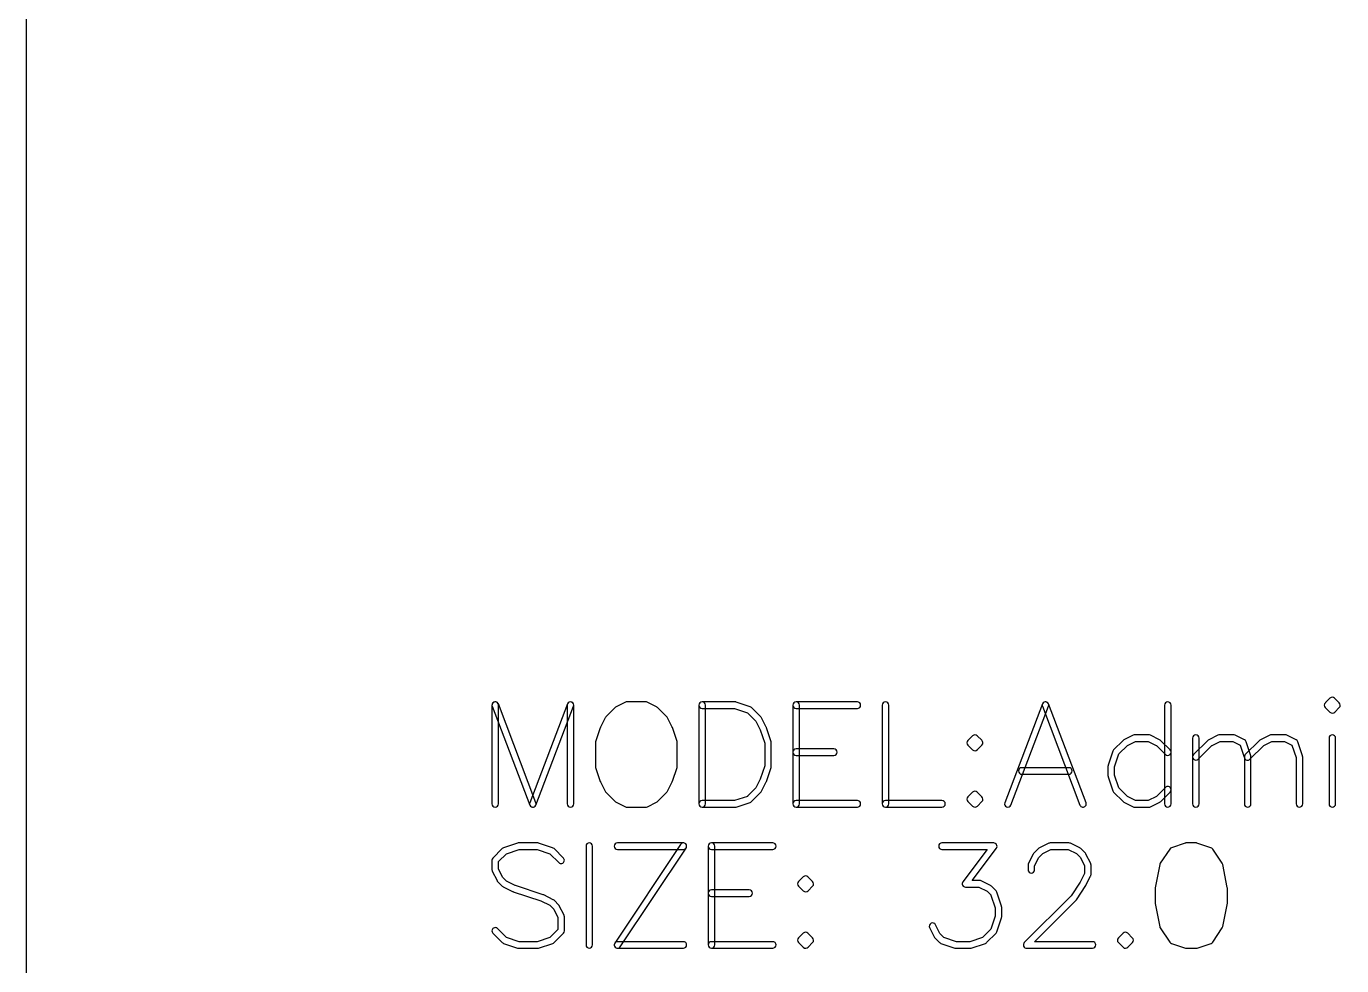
# Model space of a CAD drawing. Extents: x -420 to 0, y -161 to 159.
# Drawn here: x -420 to -360.1, y -124.3 to -81.5 of the extents above; entities that cross this region are included whole.
import ezdxf

# ---------------------------------------------------------------- set-up
doc = ezdxf.new("R2010")
doc.units = 0
doc.header["$MEASUREMENT"] = 0
doc.layers.get('0').update_dxf_attribs({"linetype": 'CONTINUOUS'})

msp = doc.modelspace()

# ---------------------------------------------------------------- linework, layer by layer
for points in [[(-420, -1.999), (-420.001016, -2), (-420.001016, -2), (-420.001016, -150.99999), (-420.001016, -150.99999, 0.410091), (-410.140977, -161), (-410.140977, -161), (-410, -161.000996), (-410, -161.000996), (-311.50002, -161.000996), (-311.50002, -161.000996), (-311.499004, -161), (-311.499004, -161), (-311.50002, -160.999004), (-311.50002, -160.999004), (-410, -160.999004), (-410, -160.999004, -0.414214), (-419.998984, -150.99999), (-419.998984, -150.99999), (-419.998984, -2), (-419.998984, -2), (-420, -1.999)], [(-420, -2), (-420, -151.00001), (-420, -151.00001, 0.414214), (-410, -161), (-410, -161), (-311.50002, -161)], [(-360.381992, -112.117998, 0.414268), (-360.594023, -112.117998), (-360.594023, -112.117998), (-360.801016, -112.324004), (-360.801016, -112.324004), (-360.801992, -112.325), (-360.801992, -112.325, 0.433724), (-360.808984, -112.544004), (-360.808984, -112.544004), (-360.594023, -112.758008), (-360.594023, -112.758008, 0.433667), (-360.375, -112.750996), (-360.375, -112.750996), (-360.168008, -112.544004), (-360.168008, -112.544004, 0.433724), (-360.175, -112.325), (-360.175, -112.325), (-360.381992, -112.117998)], [(-398.481016, -112.437998, 1), (-398.781016, -112.437998), (-398.781016, -112.437998), (-398.781016, -116.937998), (-398.781016, -116.937998, 1), (-398.481016, -116.937998), (-398.481016, -116.937998), (-398.481016, -112.437998)], [(-398.490977, -112.385, 1.000092), (-398.770977, -112.490996), (-398.770977, -112.490996), (-397.056992, -116.990996), (-397.056992, -116.990996, 1), (-396.776992, -116.885), (-396.776992, -116.885), (-398.490977, -112.385)], [(-395.063008, -112.490996, 1), (-395.343008, -112.385), (-395.343008, -112.385), (-397.056992, -116.885), (-397.056992, -116.885, 1), (-396.776992, -116.990996), (-396.776992, -116.990996), (-395.063008, -112.490996)], [(-395.053008, -112.437998, 1), (-395.353008, -112.437998), (-395.353008, -112.437998), (-395.353008, -116.937998), (-395.353008, -116.937998, 1), (-395.053008, -116.937998), (-395.053008, -116.937998), (-395.053008, -112.437998)], [(-391.706992, -112.304004, 0.116427), (-391.773984, -112.287998), (-391.773984, -112.287998), (-392.630977, -112.287998), (-392.630977, -112.287998, 0.101387), (-392.69, -112.3), (-392.69, -112.3), (-392.691992, -112.300996), (-392.691992, -112.300996, 0.011218), (-392.698008, -112.304004), (-392.698008, -112.304004), (-393.126992, -112.517998), (-393.126992, -112.517998, 0.080642), (-393.166016, -112.545996), (-393.166016, -112.545996), (-393.593984, -112.975), (-393.593984, -112.975, 0.08062), (-393.621992, -113.013994), (-393.621992, -113.013994), (-393.836992, -113.442998), (-393.836992, -113.442998, 0.043411), (-393.846992, -113.467002), (-393.846992, -113.467002), (-393.846992, -113.467998), (-393.846992, -113.467998), (-394.058984, -114.105), (-394.058984, -114.105, 0.08009), (-394.066992, -114.152002), (-394.066992, -114.152002), (-394.066992, -115.223994), (-394.066992, -115.223994, 0.09386), (-394.056992, -115.278994), (-394.056992, -115.278994), (-394.055977, -115.28), (-394.055977, -115.28), (-393.845, -115.914004), (-393.845, -115.914004, 0.034519), (-393.836992, -115.932998), (-393.836992, -115.932998), (-393.836992, -115.934004), (-393.836992, -115.934004), (-393.621992, -116.362002), (-393.621992, -116.362002, 0.080632), (-393.593984, -116.401006), (-393.593984, -116.401006), (-393.166016, -116.83), (-393.166016, -116.83, 0.080642), (-393.126992, -116.857998), (-393.126992, -116.857998), (-392.698008, -117.072002), (-392.698008, -117.072002, 0.089424), (-392.646992, -117.087002), (-392.646992, -117.087002), (-392.630977, -117.087998), (-392.630977, -117.087998), (-391.773984, -117.087998), (-391.773984, -117.087998, 0.135337), (-391.696992, -117.067002), (-391.696992, -117.067002), (-391.279023, -116.857998), (-391.279023, -116.857998, 0.094857), (-391.234023, -116.824004), (-391.234023, -116.824004), (-390.811016, -116.401006), (-390.811016, -116.401006, 0.088174), (-390.780977, -116.357998), (-390.780977, -116.357998), (-390.78, -116.357002), (-390.78, -116.357002), (-390.568984, -115.934004), (-390.568984, -115.934004, 0.046602), (-390.558984, -115.907998), (-390.558984, -115.907998), (-390.558008, -115.907002), (-390.558008, -115.907002), (-390.345977, -115.272002), (-390.345977, -115.272002, 0.081669), (-390.338008, -115.223994), (-390.338008, -115.223994), (-390.338008, -114.152002), (-390.338008, -114.152002, 0.097587), (-390.348984, -114.095), (-390.348984, -114.095), (-390.348984, -114.093994), (-390.348984, -114.093994), (-390.561016, -113.462002), (-390.561016, -113.462002, 0.041904), (-390.571016, -113.439004), (-390.571016, -113.439004), (-390.571016, -113.437998), (-390.571016, -113.437998), (-390.783008, -113.013994), (-390.783008, -113.013994, 0.094835), (-390.816992, -112.969004), (-390.816992, -112.969004), (-391.24, -112.545996), (-391.24, -112.545996, 0.095621), (-391.286992, -112.513994), (-391.286992, -112.513994), (-391.706992, -112.304004)], [(-387.648984, -112.297998, 0.09233), (-387.703008, -112.287998), (-387.703008, -112.287998), (-389.203008, -112.287998), (-389.203008, -112.287998, 1), (-389.203008, -112.588008), (-389.203008, -112.588008), (-387.726016, -112.588008), (-387.726016, -112.588008), (-387.142969, -112.782002), (-387.142969, -112.782002), (-387.140977, -112.782998), (-387.140977, -112.782998), (-386.755, -113.169004), (-386.755, -113.169004), (-386.557031, -113.565), (-386.557031, -113.565), (-386.556016, -113.565996), (-386.556016, -113.565996), (-386.353984, -114.172998), (-386.353984, -114.172998), (-386.352969, -114.174004), (-386.352969, -114.174004), (-386.352969, -115.2), (-386.352969, -115.2), (-386.555, -115.806992), (-386.555, -115.806992), (-386.555, -115.807998), (-386.555, -115.807998), (-386.753008, -116.204004), (-386.753008, -116.204004), (-386.753008, -116.205), (-386.753008, -116.205), (-387.140977, -116.593008), (-387.140977, -116.593008), (-387.142969, -116.594004), (-387.142969, -116.594004), (-387.726016, -116.787998), (-387.726016, -116.787998), (-389.203008, -116.787998), (-389.203008, -116.787998, 1), (-389.203008, -117.087998), (-389.203008, -117.087998), (-387.703008, -117.087998), (-387.703008, -117.087998, 0.080069), (-387.656016, -117.08), (-387.656016, -117.08), (-387.021992, -116.869004), (-387.021992, -116.869004), (-387.018008, -116.867998), (-387.018008, -116.867998, 0.126049), (-386.954023, -116.83), (-386.954023, -116.83), (-386.523984, -116.4), (-386.523984, -116.4, 0.078216), (-386.496992, -116.362002), (-386.496992, -116.362002), (-386.283008, -115.934004), (-386.283008, -115.934004), (-386.283008, -115.932998), (-386.283008, -115.932998, 0.034519), (-386.275, -115.914004), (-386.275, -115.914004), (-386.063984, -115.28), (-386.063984, -115.28), (-386.063008, -115.278994), (-386.063008, -115.278994, 0.09386), (-386.053008, -115.223994), (-386.053008, -115.223994), (-386.053008, -114.152002), (-386.053008, -114.152002, 0.08009), (-386.061016, -114.105), (-386.061016, -114.105), (-386.273008, -113.467998), (-386.273008, -113.467998), (-386.273008, -113.467002), (-386.273008, -113.467002, 0.043411), (-386.283008, -113.442998), (-386.283008, -113.442998), (-386.495, -113.017998), (-386.495, -113.017998), (-386.495, -113.017002), (-386.495, -113.017002, 0.086604), (-386.525, -112.975), (-386.525, -112.975), (-386.954023, -112.545996), (-386.954023, -112.545996, 0.116956), (-387.013008, -112.51), (-387.013008, -112.51), (-387.646992, -112.299004), (-387.646992, -112.299004), (-387.648984, -112.297998)], [(-389.052969, -112.437998, 1), (-389.353008, -112.437998), (-389.353008, -112.437998), (-389.353008, -116.937998), (-389.353008, -116.937998, 1), (-389.052969, -116.937998), (-389.052969, -116.937998), (-389.052969, -112.437998)], [(-382.131016, -112.588008, 1), (-382.131016, -112.287998), (-382.131016, -112.287998), (-384.916992, -112.287998), (-384.916992, -112.287998, 1), (-384.916992, -112.588008), (-384.916992, -112.588008), (-382.131016, -112.588008)], [(-384.766992, -112.437998, 1), (-385.066992, -112.437998), (-385.066992, -112.437998), (-385.066992, -116.937998), (-385.066992, -116.937998, 1), (-384.766992, -116.937998), (-384.766992, -116.937998), (-384.766992, -112.437998)], [(-380.696016, -112.437998, 1), (-380.995977, -112.437998), (-380.995977, -112.437998), (-380.995977, -116.937998), (-380.995977, -116.937998, 1), (-380.696016, -116.937998), (-380.696016, -116.937998), (-380.696016, -112.437998)], [(-373.42, -112.490996, 1), (-373.7, -112.385), (-373.7, -112.385), (-375.414023, -116.885), (-375.414023, -116.885, 0.999954), (-375.133984, -116.990996), (-375.133984, -116.990996), (-373.42, -112.490996)], [(-373.42, -112.385, 1), (-373.7, -112.490996), (-373.7, -112.490996), (-371.986016, -116.990996), (-371.986016, -116.990996, 1.000092), (-371.706016, -116.885), (-371.706016, -116.885), (-373.42, -112.385)], [(-367.838008, -112.437998, 1), (-368.137969, -112.437998), (-368.137969, -112.437998), (-368.137969, -116.937998), (-368.137969, -116.937998, 1), (-367.838008, -116.937998), (-367.838008, -116.937998), (-367.838008, -112.437998)], [(-376.668008, -113.831992, 0.414187), (-376.88, -113.831992), (-376.88, -113.831992), (-377.093984, -114.045996), (-377.093984, -114.045996, 0.414281), (-377.093984, -114.257998), (-377.093984, -114.257998), (-376.88, -114.472998), (-376.88, -114.472998, 0.433654), (-376.661016, -114.465996), (-376.661016, -114.465996), (-376.66, -114.465), (-376.66, -114.465), (-376.453984, -114.257998), (-376.453984, -114.257998, 0.433668), (-376.461016, -114.038994), (-376.461016, -114.038994), (-376.668008, -113.831992)], [(-368.778984, -113.803994, 0.116478), (-368.846016, -113.787998), (-368.846016, -113.787998), (-369.488008, -113.787998), (-369.488008, -113.787998, 0.116419), (-369.555, -113.803994), (-369.555, -113.803994), (-369.983984, -114.017998), (-369.983984, -114.017998, 0.080638), (-370.023008, -114.045996), (-370.023008, -114.045996), (-370.451992, -114.475), (-370.451992, -114.475, 0.124461), (-370.49, -114.537998), (-370.49, -114.537998), (-370.49, -114.538994), (-370.49, -114.538994), (-370.701992, -115.177002), (-370.701992, -115.177002, 0.080075), (-370.71, -115.223994), (-370.71, -115.223994), (-370.71, -115.652002), (-370.71, -115.652002, 0.09386), (-370.7, -115.707002), (-370.7, -115.707002), (-370.698984, -115.707998), (-370.698984, -115.707998), (-370.487969, -116.342002), (-370.487969, -116.342002, 0.114562), (-370.453008, -116.4), (-370.453008, -116.4), (-370.023008, -116.83), (-370.023008, -116.83, 0.080642), (-369.983984, -116.857998), (-369.983984, -116.857998), (-369.555, -117.072002), (-369.555, -117.072002, 0.089366), (-369.504023, -117.087002), (-369.504023, -117.087002), (-369.488008, -117.087998), (-369.488008, -117.087998), (-368.846016, -117.087998), (-368.846016, -117.087998, 0.135394), (-368.768984, -117.067002), (-368.768984, -117.067002), (-368.766992, -117.066006), (-368.766992, -117.066006), (-368.35, -116.857998), (-368.35, -116.857998, 0.094857), (-368.305, -116.824004), (-368.305, -116.824004), (-367.882031, -116.401006), (-367.882031, -116.401006, 1.000023), (-368.093984, -116.189004), (-368.093984, -116.189004), (-368.506016, -116.600996), (-368.506016, -116.600996), (-368.880977, -116.787998), (-368.880977, -116.787998), (-369.453008, -116.787998), (-369.453008, -116.787998), (-369.827969, -116.600996), (-369.827969, -116.600996), (-370.216016, -116.212998), (-370.216016, -116.212998), (-370.216016, -116.212002), (-370.216016, -116.212002), (-370.41, -115.627998), (-370.41, -115.627998), (-370.41, -115.245996), (-370.41, -115.245996), (-370.409023, -115.245), (-370.409023, -115.245), (-370.215, -114.662002), (-370.215, -114.662002), (-369.827969, -114.275), (-369.827969, -114.275), (-369.825977, -114.274004), (-369.825977, -114.274004), (-369.453008, -114.087998), (-369.453008, -114.087998), (-368.880977, -114.087998), (-368.880977, -114.087998), (-368.508008, -114.274004), (-368.508008, -114.274004), (-368.506016, -114.275), (-368.506016, -114.275), (-368.093984, -114.687002), (-368.093984, -114.687002, 0.999977), (-367.882031, -114.475), (-367.882031, -114.475), (-368.310977, -114.045996), (-368.310977, -114.045996, 0.09561), (-368.357969, -114.014004), (-368.357969, -114.014004), (-368.36, -114.012998), (-368.36, -114.012998), (-368.778984, -113.803994)], [(-366.553008, -113.937998, 1), (-366.853008, -113.937998), (-366.853008, -113.937998), (-366.853008, -116.937998), (-366.853008, -116.937998, 1), (-366.553008, -116.937998), (-366.553008, -116.937998), (-366.553008, -113.937998)], [(-364.921016, -113.803994, 0.116419), (-364.988008, -113.787998), (-364.988008, -113.787998), (-365.631016, -113.787998), (-365.631016, -113.787998, 0.116419), (-365.698008, -113.803994), (-365.698008, -113.803994), (-366.116992, -114.012998), (-366.116992, -114.012998), (-366.118984, -114.014004), (-366.118984, -114.014004, 0.095624), (-366.165977, -114.045996), (-366.165977, -114.045996), (-366.809023, -114.689004), (-366.809023, -114.689004, 1), (-366.596992, -114.900996), (-366.596992, -114.900996), (-365.971016, -114.275), (-365.971016, -114.275), (-365.968984, -114.274004), (-365.968984, -114.274004), (-365.596016, -114.087998), (-365.596016, -114.087998), (-365.022969, -114.087998), (-365.022969, -114.087998), (-364.683008, -114.257998), (-364.683008, -114.257998), (-364.681992, -114.258994), (-364.681992, -114.258994), (-364.496992, -114.816006), (-364.496992, -114.816006), (-364.495977, -114.817002), (-364.495977, -114.817002), (-364.495977, -116.937998), (-364.495977, -116.937998, 1), (-364.196016, -116.937998), (-364.196016, -116.937998), (-364.196016, -114.795), (-364.196016, -114.795, 0.080069), (-364.203984, -114.747998), (-364.203984, -114.747998), (-364.416016, -114.11), (-364.416016, -114.11), (-364.416016, -114.109004), (-364.416016, -114.109004, 0.207142), (-364.493008, -114.017998), (-364.493008, -114.017998), (-364.921016, -113.803994)], [(-362.563984, -113.803994, 0.116419), (-362.630977, -113.787998), (-362.630977, -113.787998), (-363.274023, -113.787998), (-363.274023, -113.787998, 0.116419), (-363.341016, -113.803994), (-363.341016, -113.803994), (-363.76, -114.012998), (-363.76, -114.012998), (-363.761992, -114.014004), (-363.761992, -114.014004, 0.095624), (-363.808984, -114.045996), (-363.808984, -114.045996), (-364.451992, -114.689004), (-364.451992, -114.689004, 1.000092), (-364.24, -114.900996), (-364.24, -114.900996), (-363.613984, -114.275), (-363.613984, -114.275), (-363.611992, -114.274004), (-363.611992, -114.274004), (-363.238984, -114.087998), (-363.238984, -114.087998), (-362.666016, -114.087998), (-362.666016, -114.087998), (-362.326016, -114.257998), (-362.326016, -114.257998), (-362.138984, -114.817002), (-362.138984, -114.817002), (-362.138008, -114.817998), (-362.138008, -114.817998), (-362.138008, -116.937998), (-362.138008, -116.937998, 1), (-361.838008, -116.937998), (-361.838008, -116.937998), (-361.838008, -114.795), (-361.838008, -114.795, 0.081675), (-361.846016, -114.747002), (-361.846016, -114.747002), (-362.060977, -114.104004), (-362.060977, -114.104004, 0.197852), (-362.136016, -114.017998), (-362.136016, -114.017998), (-362.563984, -113.803994)], [(-360.338008, -113.937998, 1), (-360.638008, -113.937998), (-360.638008, -113.937998), (-360.638008, -116.937998), (-360.638008, -116.937998, 1), (-360.338008, -116.937998), (-360.338008, -116.937998), (-360.338008, -113.937998)], [(-383.203008, -114.730996, 1), (-383.203008, -114.431006), (-383.203008, -114.431006), (-384.916992, -114.431006), (-384.916992, -114.431006, 1), (-384.916992, -114.730996), (-384.916992, -114.730996), (-383.203008, -114.730996)], [(-372.488008, -115.587998, 1), (-372.488008, -115.287998), (-372.488008, -115.287998), (-374.630977, -115.287998), (-374.630977, -115.287998, 1), (-374.630977, -115.587998), (-374.630977, -115.587998), (-372.488008, -115.587998)], [(-382.131016, -117.087998, 1), (-382.131016, -116.787998), (-382.131016, -116.787998), (-384.916992, -116.787998), (-384.916992, -116.787998, 1), (-384.916992, -117.087998), (-384.916992, -117.087998), (-382.131016, -117.087998)], [(-378.273984, -117.087998, 1), (-378.273984, -116.787998), (-378.273984, -116.787998), (-380.845977, -116.787998), (-380.845977, -116.787998, 1), (-380.845977, -117.087998), (-380.845977, -117.087998), (-378.273984, -117.087998)], [(-376.668008, -116.403994, 0.414187), (-376.88, -116.403994), (-376.88, -116.403994), (-377.093984, -116.617998), (-377.093984, -116.617998, 0.414281), (-377.093984, -116.83), (-377.093984, -116.83), (-376.88, -117.044004), (-376.88, -117.044004, 0.433626), (-376.661016, -117.037002), (-376.661016, -117.037002), (-376.453984, -116.83), (-376.453984, -116.83, 0.433668), (-376.461016, -116.610996), (-376.461016, -116.610996), (-376.668008, -116.403994)], [(-396.656016, -118.725, 0.080069), (-396.703008, -118.717002), (-396.703008, -118.717002), (-397.56, -118.717002), (-397.56, -118.717002, 0.092269), (-397.613984, -118.727002), (-397.613984, -118.727002), (-397.616016, -118.727998), (-397.616016, -118.727998), (-398.25, -118.938994), (-398.25, -118.938994, 0.116945), (-398.308984, -118.975), (-398.308984, -118.975), (-398.737031, -119.404004), (-398.737031, -119.404004, 0.198888), (-398.781016, -119.51), (-398.781016, -119.51), (-398.781016, -119.937998), (-398.781016, -119.937998, 0.116449), (-398.765, -120.005), (-398.765, -120.005), (-398.550977, -120.434004), (-398.550977, -120.434004, 0.080574), (-398.523008, -120.472998), (-398.523008, -120.472998), (-398.308984, -120.687002), (-398.308984, -120.687002, 0.080584), (-398.27, -120.715), (-398.27, -120.715), (-397.841016, -120.929004), (-397.841016, -120.929004, 0.039704), (-397.819023, -120.938008), (-397.819023, -120.938008), (-397.815, -120.939004), (-397.815, -120.939004), (-396.55, -121.361006), (-396.55, -121.361006), (-396.546992, -121.362002), (-396.546992, -121.362002), (-396.149023, -121.560996), (-396.149023, -121.560996), (-395.968984, -121.740996), (-395.968984, -121.740996), (-395.781992, -122.115), (-395.781992, -122.115), (-395.781016, -122.115996), (-395.781016, -122.115996), (-395.781016, -122.662002), (-395.781016, -122.662002), (-396.14, -123.02), (-396.14, -123.02), (-396.140977, -123.020996), (-396.140977, -123.020996), (-396.726992, -123.217002), (-396.726992, -123.217002), (-397.536016, -123.217002), (-397.536016, -123.217002), (-398.122031, -123.020996), (-398.122031, -123.020996), (-398.525, -122.617998), (-398.525, -122.617998, 1.000023), (-398.737031, -122.83), (-398.737031, -122.83), (-398.315977, -123.250996), (-398.315977, -123.250996, 0.132046), (-398.251016, -123.294004), (-398.251016, -123.294004), (-397.617031, -123.506006), (-397.617031, -123.506006), (-397.613984, -123.507002), (-397.613984, -123.507002, 0.092263), (-397.56, -123.517002), (-397.56, -123.517002), (-396.703008, -123.517002), (-396.703008, -123.517002, 0.081685), (-396.655, -123.508994), (-396.655, -123.508994), (-396.011992, -123.294004), (-396.011992, -123.294004), (-396.008984, -123.292998), (-396.008984, -123.292998, 0.109975), (-395.954023, -123.257998), (-395.954023, -123.257998), (-395.525, -122.83), (-395.525, -122.83), (-395.523984, -122.828994), (-395.523984, -122.828994, 0.196471), (-395.480977, -122.723994), (-395.480977, -122.723994), (-395.480977, -122.080996), (-395.480977, -122.080996, 0.116434), (-395.496992, -122.014004), (-395.496992, -122.014004), (-395.711992, -121.585), (-395.711992, -121.585, 0.080615), (-395.74, -121.545996), (-395.74, -121.545996), (-395.954023, -121.332002), (-395.954023, -121.332002, 0.080603), (-395.993008, -121.303994), (-395.993008, -121.303994), (-396.420977, -121.09), (-396.420977, -121.09), (-396.421992, -121.09), (-396.421992, -121.09, 0.034555), (-396.441016, -121.082002), (-396.441016, -121.082002), (-397.715, -120.656992), (-397.715, -120.656992), (-397.716992, -120.655996), (-397.716992, -120.655996), (-398.113984, -120.457998), (-398.113984, -120.457998), (-398.293984, -120.277998), (-398.293984, -120.277998), (-398.293984, -120.277002), (-398.293984, -120.277002), (-398.481016, -119.902998), (-398.481016, -119.902998), (-398.481016, -119.572002), (-398.481016, -119.572002), (-398.48, -119.570996), (-398.48, -119.570996), (-398.122031, -119.212002), (-398.122031, -119.212002), (-398.12, -119.211006), (-398.12, -119.211006), (-397.536992, -119.017002), (-397.536992, -119.017002), (-396.726016, -119.017002), (-396.726016, -119.017002), (-396.143008, -119.211006), (-396.143008, -119.211006), (-396.140977, -119.212002), (-396.140977, -119.212002), (-395.736992, -119.616006), (-395.736992, -119.616006, 1.000069), (-395.525, -119.404004), (-395.525, -119.404004), (-395.954023, -118.975), (-395.954023, -118.975, 0.13301), (-396.021992, -118.936006), (-396.021992, -118.936006), (-396.025, -118.935), (-396.025, -118.935), (-396.656016, -118.725)], [(-394.196016, -118.867002, 1), (-394.495977, -118.867002), (-394.495977, -118.867002), (-394.495977, -123.366992), (-394.495977, -123.366992, 1), (-394.196016, -123.366992), (-394.196016, -123.366992), (-394.196016, -118.867002)], [(-389.935, -118.95, 1), (-390.185, -118.784004), (-390.185, -118.784004), (-393.185, -123.283994), (-393.185, -123.283994, 0.999973), (-392.935, -123.45), (-392.935, -123.45), (-389.935, -118.95)], [(-390.06, -119.017002, 1), (-390.06, -118.717002), (-390.06, -118.717002), (-393.06, -118.717002), (-393.06, -118.717002, 1), (-393.06, -119.017002), (-393.06, -119.017002), (-390.06, -119.017002)], [(-385.988008, -119.017002, 1), (-385.988008, -118.717002), (-385.988008, -118.717002), (-388.774023, -118.717002), (-388.774023, -118.717002, 1), (-388.774023, -119.017002), (-388.774023, -119.017002), (-385.988008, -119.017002)], [(-388.624023, -118.867002, 1), (-388.923984, -118.867002), (-388.923984, -118.867002), (-388.923984, -123.366992), (-388.923984, -123.366992, 1), (-388.624023, -123.366992), (-388.624023, -123.366992), (-388.624023, -118.867002)], [(-375.795977, -118.955996, 0.614786), (-375.916992, -118.717002), (-375.916992, -118.717002), (-378.273984, -118.717002), (-378.273984, -118.717002, 1), (-378.273984, -119.017002), (-378.273984, -119.017002), (-376.216992, -119.017002), (-376.216992, -119.017002), (-377.323008, -120.490996), (-377.323008, -120.490996, 0.617998), (-377.202969, -120.731006), (-377.202969, -120.731006), (-376.595, -120.731006), (-376.595, -120.731006), (-376.222031, -120.917002), (-376.222031, -120.917002), (-376.22, -120.917998), (-376.22, -120.917998), (-376.049023, -121.09), (-376.049023, -121.09), (-376.048008, -121.090996), (-376.048008, -121.090996), (-375.853984, -121.672998), (-375.853984, -121.672998), (-375.853008, -121.674004), (-375.853008, -121.674004), (-375.853008, -122.057002), (-375.853008, -122.057002), (-376.046992, -122.640996), (-376.046992, -122.640996), (-376.046992, -122.642002), (-376.046992, -122.642002), (-376.426016, -123.02), (-376.426016, -123.02), (-376.426992, -123.020996), (-376.426992, -123.020996), (-377.012031, -123.217002), (-377.012031, -123.217002), (-377.606992, -123.217002), (-377.606992, -123.217002), (-378.193008, -123.020996), (-378.193008, -123.020996), (-378.365977, -122.847998), (-378.365977, -122.847998), (-378.365977, -122.847002), (-378.365977, -122.847002), (-378.569023, -122.442998), (-378.569023, -122.442998, 0.999971), (-378.836992, -122.576992), (-378.836992, -122.576992), (-378.625, -123), (-378.625, -123), (-378.623984, -123.001006), (-378.623984, -123.001006, 0.088085), (-378.594023, -123.044004), (-378.594023, -123.044004), (-378.386992, -123.250996), (-378.386992, -123.250996, 0.132109), (-378.321992, -123.294004), (-378.321992, -123.294004), (-377.688008, -123.506006), (-377.688008, -123.506006), (-377.685, -123.507002), (-377.685, -123.507002, 0.092263), (-377.631016, -123.517002), (-377.631016, -123.517002), (-376.988008, -123.517002), (-376.988008, -123.517002, 0.081685), (-376.94, -123.508994), (-376.94, -123.508994), (-376.298008, -123.294004), (-376.298008, -123.294004, 0.115393), (-376.24, -123.257998), (-376.24, -123.257998), (-375.811016, -122.83), (-375.811016, -122.83, 0.116983), (-375.775, -122.771006), (-375.775, -122.771006), (-375.564023, -122.137002), (-375.564023, -122.137002), (-375.563008, -122.135996), (-375.563008, -122.135996, 0.09386), (-375.553008, -122.080996), (-375.553008, -122.080996), (-375.553008, -121.652002), (-375.553008, -121.652002, 0.08009), (-375.561016, -121.605), (-375.561016, -121.605), (-375.773008, -120.967998), (-375.773008, -120.967998), (-375.773008, -120.967002), (-375.773008, -120.967002, 0.124473), (-375.811016, -120.903994), (-375.811016, -120.903994), (-376.025, -120.688994), (-376.025, -120.688994, 0.080579), (-376.063984, -120.660996), (-376.063984, -120.660996), (-376.493008, -120.447002), (-376.493008, -120.447002, 0.116419), (-376.56, -120.430996), (-376.56, -120.430996), (-376.903008, -120.430996), (-376.903008, -120.430996), (-375.796992, -118.957002), (-375.796992, -118.957002), (-375.795977, -118.955996)], [(-372.421016, -118.732998, 0.116419), (-372.488008, -118.717002), (-372.488008, -118.717002), (-373.346016, -118.717002), (-373.346016, -118.717002, 0.116419), (-373.413008, -118.732998), (-373.413008, -118.732998), (-373.833008, -118.942998), (-373.833008, -118.942998, 0.095621), (-373.88, -118.975), (-373.88, -118.975), (-374.088008, -119.182998), (-374.088008, -119.182998, 0.094846), (-374.121992, -119.227998), (-374.121992, -119.227998), (-374.33, -119.642998), (-374.33, -119.642998), (-374.33, -119.644004), (-374.33, -119.644004, 0.141458), (-374.353008, -119.723994), (-374.353008, -119.723994), (-374.353008, -119.937998), (-374.353008, -119.937998, 1), (-374.053008, -119.937998), (-374.053008, -119.937998), (-374.053008, -119.759004), (-374.053008, -119.759004), (-374.051992, -119.757998), (-374.051992, -119.757998), (-373.865, -119.383994), (-373.865, -119.383994), (-373.685, -119.204004), (-373.685, -119.204004), (-373.311016, -119.017002), (-373.311016, -119.017002), (-372.523008, -119.017002), (-372.523008, -119.017002), (-372.148984, -119.204004), (-372.148984, -119.204004), (-371.969023, -119.383994), (-371.969023, -119.383994), (-371.781992, -119.757998), (-371.781992, -119.757998), (-371.780977, -119.759004), (-371.780977, -119.759004), (-371.780977, -120.116006), (-371.780977, -120.116006), (-371.973008, -120.5), (-371.973008, -120.5), (-371.973008, -120.500996), (-371.973008, -120.500996), (-372.39, -121.127002), (-372.39, -121.127002), (-372.39, -121.127998), (-372.39, -121.127998), (-374.523008, -123.260996), (-374.523008, -123.260996, 0.668145), (-374.416992, -123.517002), (-374.416992, -123.517002), (-371.416992, -123.517002), (-371.416992, -123.517002, 1), (-371.416992, -123.217002), (-371.416992, -123.217002), (-374.055, -123.217002), (-374.055, -123.217002), (-372.166992, -121.329004), (-372.166992, -121.329004, 0.047491), (-372.148984, -121.307002), (-372.148984, -121.307002), (-371.721016, -120.664004), (-371.721016, -120.664004, 0.030672), (-371.711992, -120.647998), (-371.711992, -120.647998), (-371.5, -120.225), (-371.5, -120.225), (-371.498984, -120.223994), (-371.498984, -120.223994, 0.125469), (-371.481016, -120.151992), (-371.481016, -120.151992), (-371.481016, -119.723994), (-371.481016, -119.723994, 0.116405), (-371.496992, -119.657002), (-371.496992, -119.657002), (-371.711992, -119.227998), (-371.711992, -119.227998, 0.08062), (-371.74, -119.189004), (-371.74, -119.189004), (-371.953984, -118.975), (-371.953984, -118.975, 0.080642), (-371.993008, -118.947002), (-371.993008, -118.947002), (-372.421016, -118.732998)], [(-366.656016, -118.725, 0.080069), (-366.703008, -118.717002), (-366.703008, -118.717002), (-367.130977, -118.717002), (-367.130977, -118.717002, 0.09233), (-367.185, -118.727002), (-367.185, -118.727002), (-367.186992, -118.727998), (-367.186992, -118.727998), (-367.821016, -118.938994), (-367.821016, -118.938994, 0.166813), (-367.897969, -118.997998), (-367.897969, -118.997998), (-367.898984, -118.997998), (-367.898984, -118.997998), (-368.328008, -119.640996), (-368.328008, -119.640996, 0.101791), (-368.351016, -119.697002), (-368.351016, -119.697002), (-368.351016, -119.698008), (-368.351016, -119.698008), (-368.564023, -120.765996), (-368.564023, -120.765996, 0.04873), (-368.566992, -120.795), (-368.566992, -120.795), (-368.566992, -121.437998), (-368.566992, -121.437998, 0.053635), (-368.564023, -121.47), (-368.564023, -121.47), (-368.563008, -121.471006), (-368.563008, -121.471006), (-368.35, -122.538994), (-368.35, -122.538994, 0.096763), (-368.328008, -122.592002), (-368.328008, -122.592002), (-368.328008, -122.592998), (-368.328008, -122.592998), (-367.898984, -123.235), (-367.898984, -123.235, 0.16619), (-367.821992, -123.294004), (-367.821992, -123.294004), (-367.179023, -123.508994), (-367.179023, -123.508994, 0.054852), (-367.146992, -123.515996), (-367.146992, -123.515996), (-367.130977, -123.517002), (-367.130977, -123.517002), (-366.703008, -123.517002), (-366.703008, -123.517002, 0.092324), (-366.648984, -123.507002), (-366.648984, -123.507002), (-366.645977, -123.506006), (-366.645977, -123.506006), (-366.011992, -123.294004), (-366.011992, -123.294004, 0.166164), (-365.935, -123.235), (-365.935, -123.235), (-365.934023, -123.233994), (-365.934023, -123.233994), (-365.505977, -122.592998), (-365.505977, -122.592998, 0.118653), (-365.481992, -122.527002), (-365.481992, -122.527002), (-365.480977, -122.525996), (-365.480977, -122.525996), (-365.27, -121.467002), (-365.27, -121.467002, 0.048743), (-365.266992, -121.437998), (-365.266992, -121.437998), (-365.266992, -120.795), (-365.266992, -120.795, 0.067397), (-365.271992, -120.755), (-365.271992, -120.755), (-365.271992, -120.754004), (-365.271992, -120.754004), (-365.483984, -119.695), (-365.483984, -119.695, 0.100484), (-365.506992, -119.64), (-365.506992, -119.64), (-365.506992, -119.639004), (-365.506992, -119.639004), (-365.935, -118.997998), (-365.935, -118.997998, 0.189563), (-366.025, -118.935), (-366.025, -118.935), (-366.028008, -118.933994), (-366.028008, -118.933994), (-366.656016, -118.725)], [(-384.381992, -120.260996, 0.414187), (-384.593984, -120.260996), (-384.593984, -120.260996), (-384.808984, -120.475), (-384.808984, -120.475, 0.414281), (-384.808984, -120.687002), (-384.808984, -120.687002), (-384.593984, -120.901006), (-384.593984, -120.901006, 0.43363), (-384.375, -120.894004), (-384.375, -120.894004), (-384.168008, -120.687002), (-384.168008, -120.687002, 0.43361), (-384.175, -120.467998), (-384.175, -120.467998), (-384.381992, -120.260996)], [(-387.06, -121.16, 1), (-387.06, -120.86), (-387.06, -120.86), (-388.774023, -120.86), (-388.774023, -120.86, 1), (-388.774023, -121.16), (-388.774023, -121.16), (-387.06, -121.16)], [(-384.381992, -122.832002, 0.414214), (-384.593984, -122.832002), (-384.593984, -122.832002), (-384.808984, -123.046006), (-384.808984, -123.046006, 0.414268), (-384.808984, -123.257998), (-384.808984, -123.257998), (-384.593984, -123.473008), (-384.593984, -123.473008, 0.433616), (-384.375, -123.465996), (-384.375, -123.465996), (-384.373984, -123.465), (-384.373984, -123.465), (-384.168008, -123.257998), (-384.168008, -123.257998, 0.433598), (-384.175, -123.039004), (-384.175, -123.039004), (-384.381992, -122.832002)], [(-369.811016, -122.832002, 0.414214), (-370.023008, -122.832002), (-370.023008, -122.832002), (-370.236992, -123.046006), (-370.236992, -123.046006, 0.41416), (-370.236992, -123.257998), (-370.236992, -123.257998), (-370.023008, -123.473008), (-370.023008, -123.473008, 0.433667), (-369.803984, -123.465996), (-369.803984, -123.465996), (-369.803008, -123.465), (-369.803008, -123.465), (-369.596992, -123.257998), (-369.596992, -123.257998, 0.433598), (-369.603984, -123.039004), (-369.603984, -123.039004), (-369.811016, -122.832002)], [(-390.06, -123.517002, 1), (-390.06, -123.217002), (-390.06, -123.217002), (-393.06, -123.217002), (-393.06, -123.217002, 1), (-393.06, -123.517002), (-393.06, -123.517002), (-390.06, -123.517002)], [(-385.988008, -123.517002, 1), (-385.988008, -123.217002), (-385.988008, -123.217002), (-388.774023, -123.217002), (-388.774023, -123.217002, 1), (-388.774023, -123.517002), (-388.774023, -123.517002), (-385.988008, -123.517002)]]:
    msp.add_lwpolyline(points, format="xyb")

doc.saveas('drawing.dxf')
